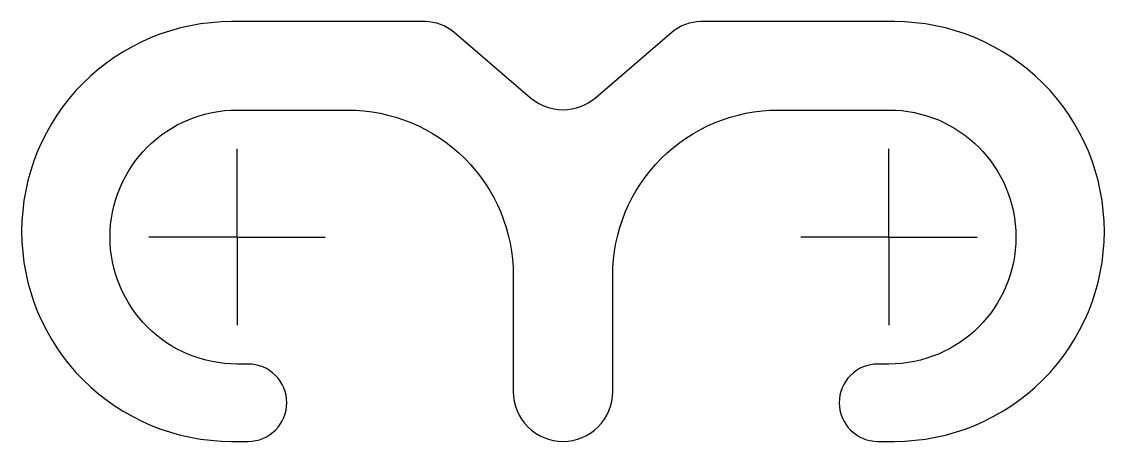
# Model space of a CAD drawing. Header units: millimetres. Extents: x -19.5 to 78.5, y -18.5 to 19.5.
import ezdxf

# ---------------------------------------------------------------- set-up
doc = ezdxf.new("R2010")
doc.units = ezdxf.units.MM
doc.header["$LTSCALE"] = 0.2

msp = doc.modelspace()

# ---------------------------------------------------------------- linework, layer by layer
at = {"flags": 128}
msp.add_lwpolyline([(0, 11.5), (10, 11.5, -0.414214), (25, -3.5), (25, -14, 0.414214), (29.5, -18.5, 0.414214), (34, -14), (34, -3.5, -0.414214), (49, 11.5), (59, 11.5, -1), (59, -11.5), (58, -11.5, 0.414214), (54.5, -15, 0.414214), (58, -18.5), (59.5, -18.5, 0.414214), (78.5, 0.5, 0.414214), (59.5, 19.5), (41.979, 19.5, 0.179002), (39.377, 18.537), (32.428, 12.583, -0.179002), (29.5, 11.5, -0.179002), (26.572, 12.583), (19.623, 18.537, 0.179002), (17.021, 19.5), (-0.5, 19.5, 0.414214), (-19.5, 0.5, 0.414214), (-0.5, -18.5), (1, -18.5, 0.414214), (4.5, -15, 0.414214), (1, -11.5), (0, -11.5, -0.414214), (-11.5, 0, -0.414214)], format="xyb", close=True, dxfattribs=at)
at = {"layer": 'DEFPOINTS'}
for p, q in [((0, 0), (0, 7.975)), ((59, 0), (59, 7.975)), ((0, 0), (-7.975, 0)), ((0, 0), (7.975, 0)), ((0, 0), (0, -7.975)), ((59, 0), (51.025, 0)), ((59, 0), (66.975, 0)), ((59, 0), (59, -7.975))]:
    msp.add_line(p, q, dxfattribs=at)

doc.saveas('drawing.dxf')
